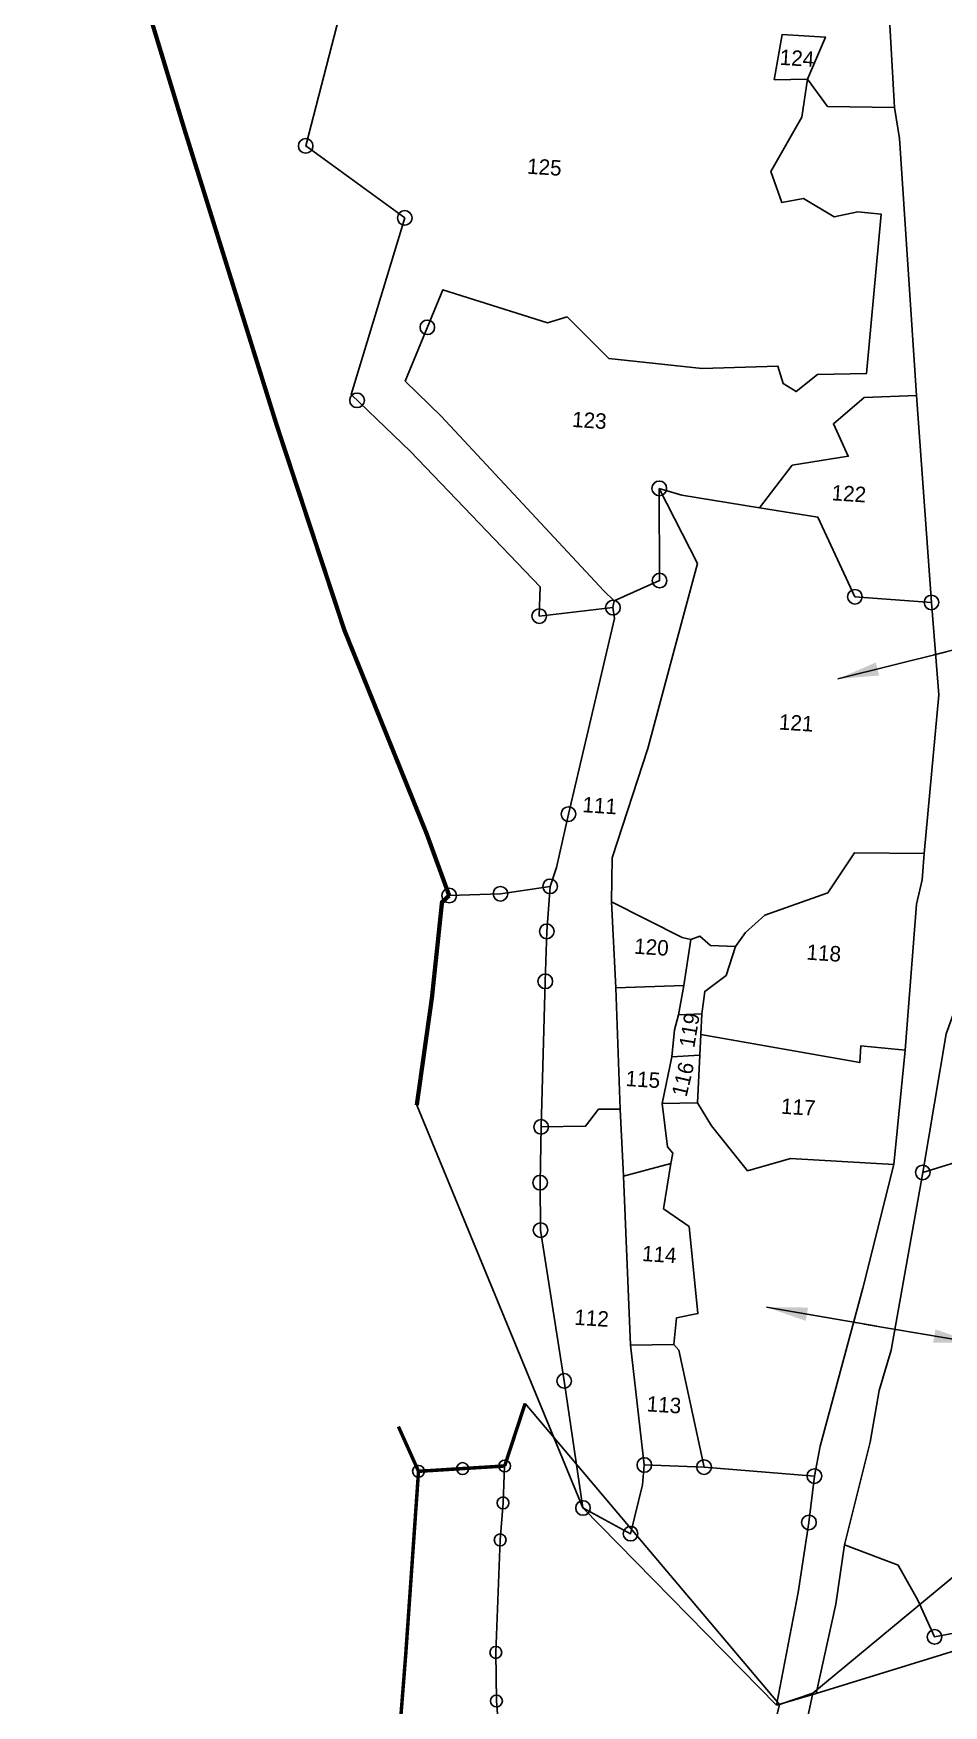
# Model space of a CAD drawing. Header units: metres. Extents: x 278326 to 279449, y 2043971 to 2046657.
# Drawn here: x 278362 to 278635, y 2044905 to 2045408 of the extents above; entities that cross this region are included whole.
import ezdxf
from ezdxf.enums import TextEntityAlignment as Align

# ---------------------------------------------------------------- set-up
doc = ezdxf.new("R2010")
doc.units = ezdxf.units.M
doc.header["$MEASUREMENT"] = 0
doc.linetypes.add('DIVIDE', pattern=[1.25, 0.5, -0.25, 0, -0.25, 0, -0.25])
for name, color, linetype in [('OFF', 1, 'Continuous'), ('POLY_PARCEL', 6, 'Continuous'), ('POLY_ROAD', 30, 'Continuous'), ('SYM_ARROW', 1, 'Continuous'), ('SYM_STONE', 1, 'Continuous'), ('TEXT_PARCEL', 7, 'Continuous'), ('V_BOUND_LINE', 7, 'Continuous'), ('V_DIVIDE_LINE', 7, 'DIVIDE')]:
    doc.layers.add(name, color=color, linetype=linetype)
doc.styles.get("Standard").update_dxf_attribs({"font": 'arial.ttf'})
doc.styles.add('TEXT_MAP', font='KRDEV050.TTF', dxfattribs={"height": 1.8})
doc.dimstyles.get("Standard").update_dxf_attribs({"dimtxt": 0.18, "dimasz": 0.18, "dimexe": 0.18, "dimexo": 0.0625, "dimgap": 0.09, "dimtad": 0, "dimtih": 1, "dimtoh": 1, "dimdec": 4, "dimzin": 0, "dimdsep": 46, "dimtxsty": 'Standard', "dimcen": 0.09, "dimadec": 0, "dimazin": 0, "dimtfac": 1, "dimtdec": 4, "dimtofl": 0, "dimtmove": 0, "dimatfit": 3, "dimfxl": 1, "dimtolj": 1, "dimtzin": 0, "dimarcsym": 0})

# ---------------------------------------------------------------- blocks, each defined once
blk = doc.blocks.new('STONE')
blk.add_circle((0, 0), 0.851)
blk = doc.blocks.new('TEXTDOUBLEARROW')
for points in [[(-6.63, 0.01), (0.2, 0.01)], [(6.25, 0.01), (-0.58, 0.01)]]:
    blk.add_leader(points, dimstyle='Standard', override={"dimtxt": 2.5, "dimasz": 2.5, "dimexe": 1.25, "dimexo": 0.625, "dimgap": 0.625, "dimtad": 1, "dimtih": 0, "dimtoh": 0, "dimzin": 8, "dimcen": 2.5, "dimtofl": 1})

msp = doc.modelspace()

# ---------------------------------------------------------------- linework, layer by layer
at = {"layer": 'OFF'}
for points in [[(278526.87, 2044964.07), (278476.87, 2045085.2)], [(278596.03, 2044908.41), (278802.26, 2045079.18)], [(278509.48, 2044995.52), (278585.98, 2044904.95)], [(278842.03, 2044983.89), (278597.01, 2044908.29)], [(278585.05, 2044904.76), (278526.87, 2044964.07)], [(278597.01, 2044908.29), (278585.05, 2044904.76)], [(278585.98, 2044904.95), (278596.03, 2044908.41)]]:
    msp.add_lwpolyline(points, dxfattribs=at)
at = {"layer": 'POLY_PARCEL'}
for points in [[(278535.88, 2045234.85), (278513.71, 2045232.29), (278514, 2045241.13), (278475.02, 2045281.79), (278457.12, 2045298.9), (278473.26, 2045352.06), (278443.46, 2045373.72), (278453.59, 2045412.89), (278477.7, 2045418.52), (278487.27, 2045446.83), (278484.99, 2045456.67), (278480.67, 2045484.68), (278495.94, 2045502.08)], [(278594.42, 2045393.81), (278599.77, 2045406.46), (278586.74, 2045407.17), (278584.39, 2045393.6), (278594.42, 2045393.81)], [(278536.29, 2045236.93), (278533.13, 2045239.9), (278484.25, 2045292.4), (278473.42, 2045302.93), (278484.68, 2045330.46), (278516.18, 2045320.55), (278522.16, 2045322.29), (278534.65, 2045309.74), (278562.73, 2045306.72), (278585.45, 2045307.51), (278587.11, 2045302.21), (278590.96, 2045299.82), (278597.43, 2045305), (278612.12, 2045305.25), (278616.59, 2045353.16), (278609.57, 2045353.88), (278602.4, 2045352.35), (278593.15, 2045357.88), (278586.67, 2045356.7), (278583.41, 2045365.98), (278592.74, 2045382.31), (278594.42, 2045393.81)], [(278594.42, 2045393.81), (278600.42, 2045385.56), (278620.6, 2045385.23)], [(278579.92, 2045264.88), (278589.81, 2045277.74), (278606.65, 2045280.38), (278602.22, 2045290.14), (278611.4, 2045298.07), (278627.16, 2045298.61)], [(278535.49, 2045146.35), (278535.67, 2045159.6), (278546.34, 2045192.51), (278554.27, 2045222.09), (278561.3, 2045248.16), (278549.82, 2045270.71)], [(278549.82, 2045270.71), (278549.89, 2045242.98), (278536.29, 2045236.93)], [(278549.82, 2045270.71), (278556.63, 2045268.67), (278579.92, 2045264.88)], [(278579.92, 2045264.88), (278597.54, 2045262.01), (278608.66, 2045238.1), (278631.67, 2045236.4)], [(278536.29, 2045236.93), (278535.88, 2045234.85)], [(278516.98, 2045151.02), (278518.93, 2045156.72), (278522.51, 2045172.75), (278536.34, 2045231.62), (278535.88, 2045234.85)], [(278572.78, 2045132.97), (278575.75, 2045137.13), (278581.56, 2045142.35), (278600.54, 2045149.11), (278608.52, 2045161.13), (278629.52, 2045160.88)], [(278516.98, 2045151.02), (278502.03, 2045148.79), (278486.62, 2045148.27)], [(278514.27, 2045078.69), (278515.53, 2045122.45), (278515.97, 2045137.48), (278516.98, 2045151.02)], [(278535.49, 2045146.35), (278536.76, 2045120.51)], [(278559.3, 2045135.07), (278556.67, 2045135.64), (278535.49, 2045146.35)], [(278559.3, 2045135.07), (278557.21, 2045121.18)], [(278572.78, 2045132.97), (278565.18, 2045133.22), (278562.03, 2045136.09), (278559.3, 2045135.07)], [(278562.66, 2045112.7), (278563.5, 2045119.44), (278569.95, 2045124.22), (278572.78, 2045132.97)], [(278536.76, 2045120.51), (278557.21, 2045121.18)], [(278538.1, 2045083.97), (278536.76, 2045120.51)], [(278557.21, 2045121.18), (278555.57, 2045112.36)], [(278553.55, 2045099.78), (278554.35, 2045107.9), (278555.57, 2045112.36)], [(278555.57, 2045112.36), (278562.66, 2045112.7)], [(278562.66, 2045112.7), (278562.32, 2045106.45)], [(278562.32, 2045106.45), (278561.99, 2045100.3)], [(278562.32, 2045106.45), (278610.13, 2045098.02), (278610.45, 2045103.06), (278623.8, 2045101.78)], [(278553.55, 2045099.78), (278550.64, 2045085.7)], [(278561.99, 2045100.3), (278553.55, 2045099.78)], [(278561.32, 2045085.94), (278561.99, 2045100.3)], [(278514.27, 2045078.69), (278527.63, 2045078.92), (278531.57, 2045084), (278538.1, 2045083.97)], [(278538.1, 2045083.97), (278539.06, 2045063.91)], [(278550.64, 2045085.7), (278561.32, 2045085.94)], [(278553.33, 2045067.66), (278553.94, 2045070.82), (278552.32, 2045072.66), (278550.64, 2045085.7)], [(278561.32, 2045085.94), (278565.54, 2045079), (278576.4, 2045065.5), (278589.31, 2045069.19), (278620.41, 2045067.41)], [(278526.87, 2044964.07), (278521.21, 2045002.29), (278514.12, 2045047.64), (278513.98, 2045061.91), (278514.27, 2045078.69)], [(278553.33, 2045067.66), (278539.06, 2045063.91)], [(278554.2, 2045013.22), (278554.98, 2045021.24), (278561.46, 2045022.55), (278558.76, 2045048.72), (278551.1, 2045054.02), (278553.33, 2045067.66)], [(278722.35, 2045037.91), (278683.57, 2045040.12), (278669.26, 2045049.45), (278641.7, 2045068.9), (278629.09, 2045064.99)], [(278539.06, 2045063.91), (278541.12, 2045013)], [(278605.57, 2044952.99), (278621.72, 2044946.84), (278627.55, 2044936.33), (278632.63, 2044925.29), (278650.08, 2044928.64), (278648.99, 2044976.49), (278730.93, 2044972.39), (278755.13, 2044970.39), (278747.52, 2045024.88), (278755.26, 2045036.06)], [(278554.2, 2045013.22), (278541.12, 2045013)], [(278541.12, 2045013), (278545.32, 2044977)], [(278563.28, 2044976.37), (278555.69, 2045011.52), (278554.2, 2045013.22)], [(278503.31, 2044976.7), (278502.82, 2044965.59), (278501.96, 2044954.46), (278500.65, 2044920.62), (278500.84, 2044906.02), (278501.83, 2044892.96), (278506.68, 2044856.89), (278510.37, 2044826.95)], [(278545.32, 2044977), (278544.79, 2044971.03), (278541.17, 2044956.34), (278526.87, 2044964.07)], [(278545.32, 2044977), (278563.28, 2044976.37)], [(278596.47, 2044973.65), (278563.28, 2044976.37)]]:
    msp.add_lwpolyline(points, dxfattribs=at)
at = {"layer": 'POLY_ROAD'}
for points in [[(278620.6, 2045385.23), (278615.47, 2045475.82), (278614.34, 2045487.74)], [(278627.16, 2045298.61), (278622.03, 2045375.92), (278620.6, 2045385.23)], [(278631.67, 2045236.4), (278627.16, 2045298.61)], [(278629.52, 2045160.88), (278633.92, 2045208.6), (278631.67, 2045236.4)], [(278623.8, 2045101.78), (278627.23, 2045145.69), (278628.86, 2045152.97), (278629.52, 2045160.88)], [(278638.26, 2045112.53), (278636.14, 2045106.66), (278629.09, 2045064.99)], [(278620.41, 2045067.41), (278623.8, 2045101.78)], [(278596.47, 2044973.65), (278598.23, 2044982.61), (278611.02, 2045030.13), (278620.41, 2045067.41)], [(278629.09, 2045064.99), (278619.52, 2045011.52), (278615.97, 2044999.36), (278613.23, 2044983.91), (278605.57, 2044952.99)], [(278585.05, 2044904.76), (278591.59, 2044938.65), (278594.84, 2044959.72), (278596.47, 2044973.65)], [(278605.57, 2044952.99), (278602.96, 2044935.12), (278597.01, 2044908.29)], [(278596.03, 2044908.41), (278577.05, 2044819.8)], [(278585.98, 2044904.95), (278569.63, 2044836.69)]]:
    msp.add_lwpolyline(points, dxfattribs=at)
at = {"layer": 'V_BOUND_LINE'}
for points, const_width in [([(278486.62, 2045148.27), (278479.84, 2045166.87), (278455.11, 2045228.05), (278434.76, 2045289.67), (278406.93, 2045378.87), (278381.61, 2045462.28), (278362.23, 2045528.11), (278380.05, 2045622.02), (278386.45, 2045653.3), (278392.55, 2045686.98), (278404.48, 2045745.88), (278408.86, 2045766.25), (278419.63, 2045822.87), (278427.45, 2045863.02)], 1.29), ([(278476.87, 2045085.2), (278481.44, 2045117.62), (278484.46, 2045146.23), (278486.62, 2045148.27)], 1.29), ([(278503.31, 2044976.7), (278509.48, 2044995.52)], 1.05), ([(278458.61, 2044551.43), (278458.22, 2044634.84), (278457.62, 2044703.74), (278457.31, 2044715.79), (278461.16, 2044765.25), (278462.39, 2044779.43), (278467.87, 2044847.88), (278473.56, 2044920.1), (278477.4, 2044975.1), (278503.31, 2044976.7)], 1.05)]:
    msp.add_lwpolyline(points, dxfattribs=dict(at, const_width=const_width))
at = {"layer": 'V_DIVIDE_LINE', "ltscale": 10, "const_width": 1.05, "flags": 128}
msp.add_lwpolyline([(278477.4, 2044975.1), (278471.35, 2044988.56)], dxfattribs=at)

# ---------------------------------------------------------------- block references
at = {"layer": 'SYM_ARROW', "xscale": 4.93312121738237, "yscale": 4.93312121738237, "zscale": 4.93312121738237}
for p, rotation in [((278635.22, 2045221.3), 14.06005436273678), ((278614.29, 2045018.86), 350.2664232950692)]:
    msp.add_blockref('TEXTDOUBLEARROW', p, dxfattribs=dict(at, rotation=rotation))
at = {"layer": 'SYM_STONE'}
for p, xscale, yscale, zscale, rotation in [((278443.46, 2045373.72), 2.580465860100804, 2.580465860100804, 2.580465860100804, 356.2855619899524), ((278473.26, 2045352.06), 2.580465860100804, 2.580465860100804, 2.580465860100804, 356.2855619899524), ((278480.05, 2045319.15), 2.580465860100804, 2.580465860100804, 2.580465860100804, 356.2855619899524), ((278458.91, 2045297.19), 2.580465860100804, 2.580465860100804, 2.580465860100804, 356.2855619899524), ((278549.82, 2045270.71), 2.580465860100804, 2.580465860100804, 2.580465860100804, 356.2855619899524), ((278549.89, 2045242.98), 2.580465860100804, 2.580465860100804, 2.580465860100804, 356.2855619899524), ((278535.88, 2045234.85), 2.580465860100804, 2.580465860100804, 2.580465860100804, 356.2855619899524), ((278608.66, 2045238.1), 2.580465860100804, 2.580465860100804, 2.580465860100804, 356.2855619899524), ((278631.67, 2045236.4), 2.580465860100804, 2.580465860100804, 2.580465860100804, 356.2855619899524), ((278513.71, 2045232.29), 2.580465860100804, 2.580465860100804, 2.580465860100804, 356.2855619899524), ((278522.51, 2045172.75), 2.580465860100804, 2.580465860100804, 2.580465860100804, 356.2855619899524), ((278516.98, 2045151.02), 2.580465860100804, 2.580465860100804, 2.580465860100804, 356.2855619899524), ((278486.62, 2045148.27), 2.580465860100804, 2.580465860100804, 2.580465860100804, 356.2855619899524), ((278502.03, 2045148.79), 2.580465860100804, 2.580465860100804, 2.580465860100804, 356.2855619899524), ((278515.97, 2045137.48), 2.580465860100804, 2.580465860100804, 2.580465860100804, 356.2855619899524), ((278515.53, 2045122.45), 2.580465860100804, 2.580465860100804, 2.580465860100804, 356.2855619899524), ((278514.27, 2045078.69), 2.580465860100804, 2.580465860100804, 2.580465860100804, 356.2855619899524), ((278629.09, 2045064.99), 2.580465860100804, 2.580465860100804, 2.580465860100804, 356.2855619899524), ((278513.98, 2045061.91), 2.580465860100804, 2.580465860100804, 2.580465860100804, 356.2855619899524), ((278514.12, 2045047.64), 2.580465860100804, 2.580465860100804, 2.580465860100804, 356.2855619899524), ((278521.21, 2045002.29), 2.580465860100804, 2.580465860100804, 2.580465860100804, 356.2855619899524), ((278477.4, 2044975.1), 2.101189114118756, 2.101189114118756, 2.101189114118756, 2.69702657918371), ((278490.65, 2044975.92), 2.101189114118756, 2.101189114118756, 2.101189114118756, 2.69702657918371), ((278503.31, 2044976.7), 2.101189114118756, 2.101189114118756, 2.101189114118756, 2.69702657918371), ((278545.32, 2044977), 2.580465860100804, 2.580465860100804, 2.580465860100804, 356.2855619899524), ((278563.28, 2044976.37), 2.580465860100804, 2.580465860100804, 2.580465860100804, 356.2855619899524), ((278596.47, 2044973.65), 2.580465860100804, 2.580465860100804, 2.580465860100804, 356.2855619899524), ((278502.82, 2044965.59), 2.101189114118756, 2.101189114118756, 2.101189114118756, 2.69702657918371), ((278526.87, 2044964.07), 2.580465860100804, 2.580465860100804, 2.580465860100804, 356.2855619899524), ((278594.84, 2044959.72), 2.580465860100804, 2.580465860100804, 2.580465860100804, 356.2855619899524), ((278501.96, 2044954.46), 2.101189114118756, 2.101189114118756, 2.101189114118756, 2.69702657918371), ((278541.17, 2044956.34), 2.580465860100804, 2.580465860100804, 2.580465860100804, 356.2855619899524), ((278632.63, 2044925.29), 2.580465860100804, 2.580465860100804, 2.580465860100804, 356.2855619899524), ((278500.65, 2044920.62), 2.101189114118756, 2.101189114118756, 2.101189114118756, 2.69702657918371), ((278500.84, 2044906.02), 2.101189114118756, 2.101189114118756, 2.101189114118756, 2.69702657918371)]:
    msp.add_blockref('STONE', p, dxfattribs=dict(at, xscale=xscale, yscale=yscale, zscale=zscale, rotation=rotation))

# ---------------------------------------------------------------- texts
at = {"layer": 'TEXT_PARCEL', "style": 'TEXT_MAP'}
for s, rotation, p in [('124', 356.2856, (278591.26, 2045400.13)), ('125', 356.2856, (278515.27, 2045367.35)), ('123', 356.2856, (278528.8, 2045291.19)), ('122', 356.2856, (278606.87, 2045269.16)), ('121', 356.2856, (278591.02, 2045200.22)), ('111', 356.2856, (278531.91, 2045175.32)), ('120', 356.2856, (278547.48, 2045132.77)), ('118', 356.2856, (278599.32, 2045130.98)), ('119', 80.464, (278558.89, 2045107.77)), ('116', 76.6615, (278556.92, 2045093.01)), ('115', 356.2856, (278544.9, 2045092.94)), ('117', 356.2856, (278591.63, 2045084.65)), ('114', 356.2856, (278549.84, 2045040.34)), ('112', 356.2856, (278529.48, 2045021.21)), ('113', 356.2856, (278551.24, 2044995.13))]:
    msp.add_text(s, height=4.645, rotation=rotation, dxfattribs=at).set_placement(p, align=Align.MIDDLE)

doc.saveas('drawing.dxf')
